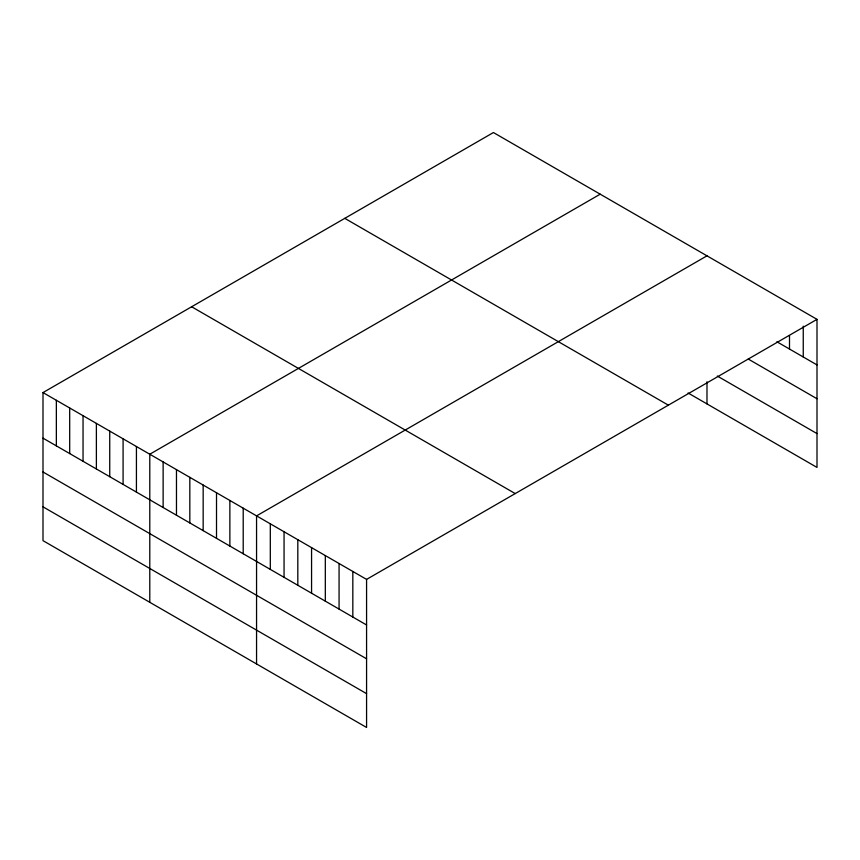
<?xml version="1.0" encoding="UTF-8"?>
<svg xmlns="http://www.w3.org/2000/svg" width="860" height="860" viewBox="0 0 860 860"><rect width="100%" height="100%" fill="white"/><g stroke="black" fill="none" stroke-linecap="round" stroke-linejoin="round"><path stroke-width="1.29" d="M43 392.579L366.575 579.393L366.575 727.463L43 540.65L43 392.579L493.425 132.537L817 319.35L817 467.421L688.075 392.988M600.205 194.177L149.78 454.231L149.78 602.301M706.984 255.828L256.56 515.882L256.56 663.952M366.575 579.393L817 319.35M776.892 341.764L817 364.919M748.243 359.05L817 398.75M717.294 376.035L817 433.59M344.785 218.354L668.36 405.167M191.64 306.762L515.215 493.575M43 438.159L366.575 624.973M43 471.979L366.575 658.803M43 506.83L366.575 693.644M803.251 326.155L803.251 356.986M789.501 335.637L789.501 349.042M706.984 381.786L706.984 403.899M352.826 571.459L352.826 617.039M339.066 563.515L339.066 609.095M325.317 555.582L325.317 601.162M311.567 547.637L311.567 593.217M297.818 539.704L297.818 585.273M284.058 531.76L284.058 577.339M270.309 523.815L270.309 569.395M243.208 508.174L243.208 553.754M229.867 500.466L229.867 546.046M216.516 492.758L216.516 538.338M203.164 485.051L203.164 530.631M189.823 477.354L189.823 522.923M176.472 469.646L176.472 515.226M163.131 461.938L163.131 507.518M136.428 446.523L136.428 492.103M123.087 438.815L123.087 484.395M109.736 431.118L109.736 476.687M96.384 423.41L96.384 468.99M83.044 415.702L83.044 461.283M69.692 407.995L69.692 453.575M56.352 400.287L56.352 445.867"/></g></svg>
